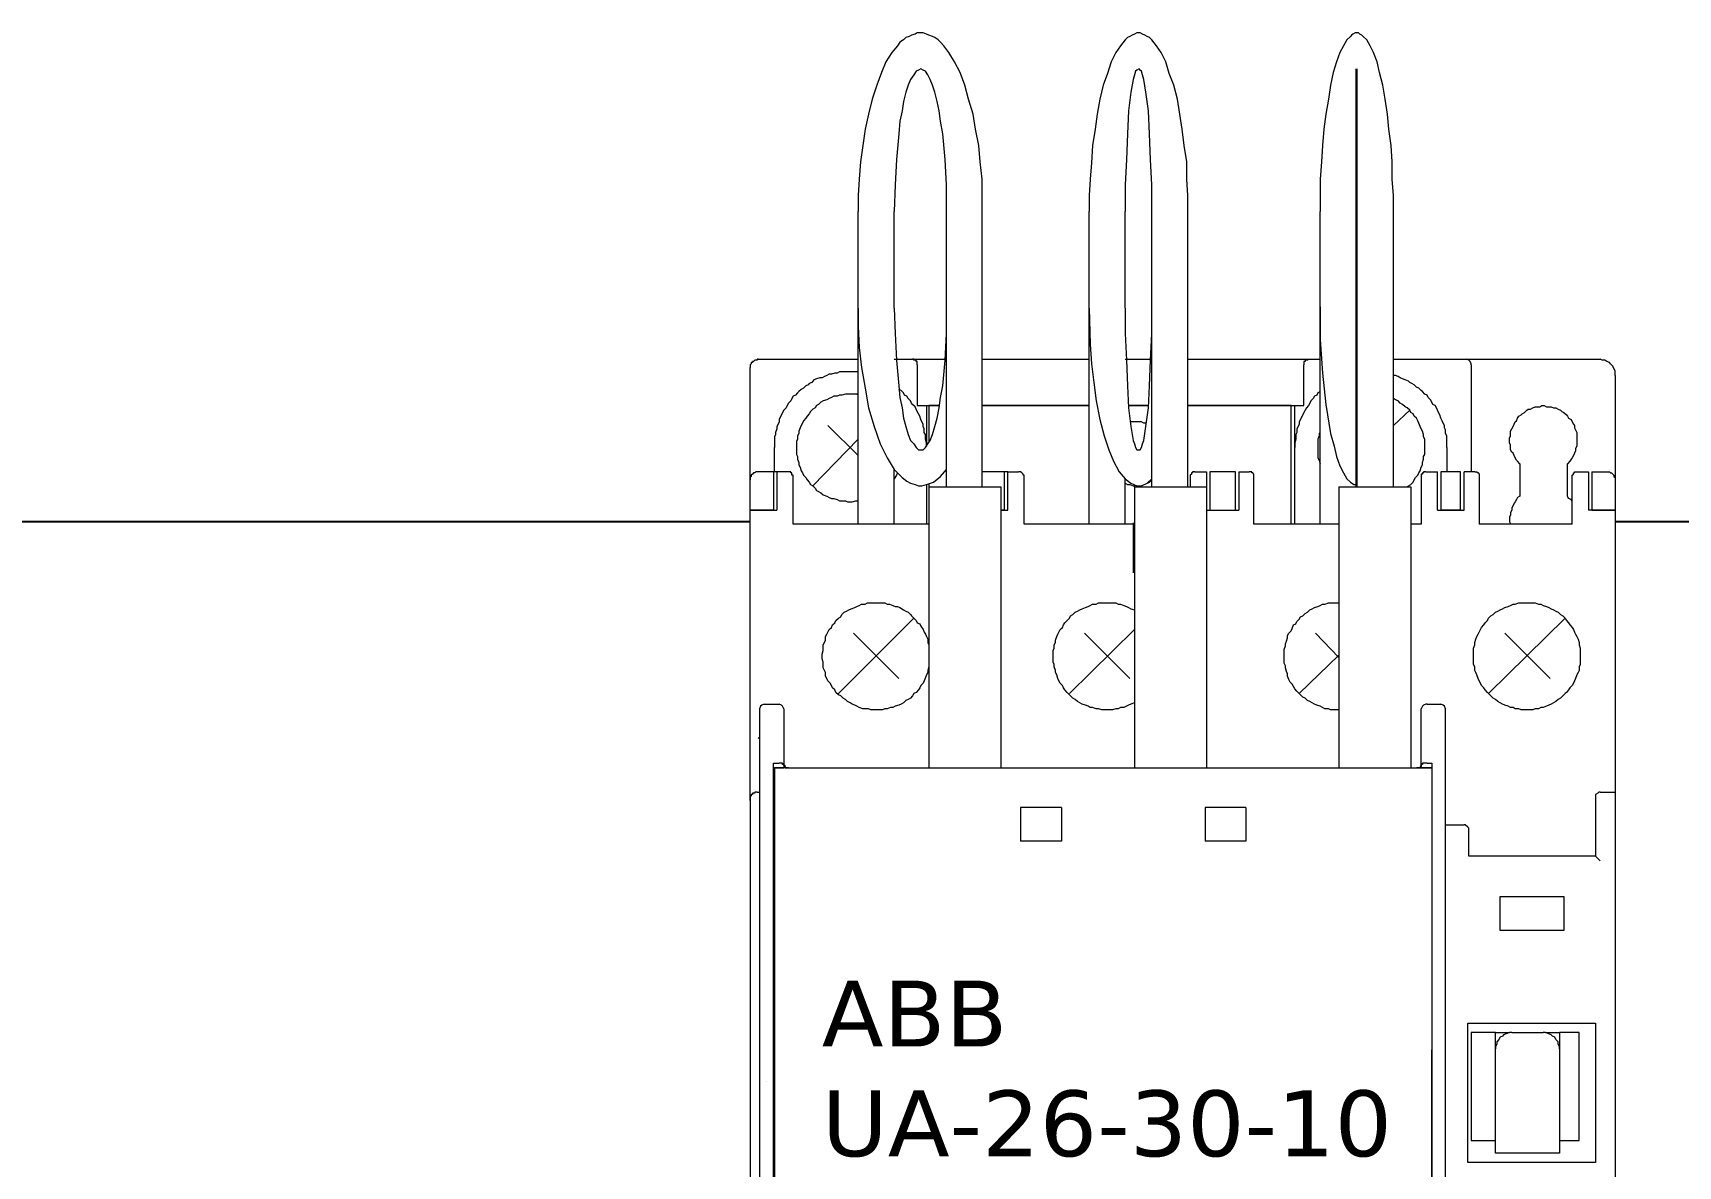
# Model space of a CAD drawing. Header units: millimetres. Extents: x 2046 to 14753, y 2361 to 29276.
# Drawn here: x 10076.33 to 10086.63, y 3678.27 to 3685.36 of the extents above; entities that cross this region are included whole.
import ezdxf

# ---------------------------------------------------------------- set-up
doc = ezdxf.new("R2010")
doc.units = ezdxf.units.MM
for name, color, linetype in [('ANTET', 7, 'Continuous'), ('BARA', 31, 'Continuous'), ('CALQUE_1', 160, 'Continuous')]:
    doc.layers.add(name, color=color, linetype=linetype)
doc.styles.add('celalettin', font='verdana.ttf', dxfattribs={"height": 10})

msp = doc.modelspace()

# ---------------------------------------------------------------- linework, layer by layer
at = {"layer": 'BARA', "color": 9, "true_color": 0xc7c8ca}
for points in [[(10080.817, 3675.3), (10068.026, 3675.3), (10068.026, 3682.303), (10080.817, 3682.303)], [(10086.233, 3682.303), (10087.817, 3682.303)]]:
    msp.add_lwpolyline(points, dxfattribs=at)
at = {"layer": 'CALQUE_1', "color": 8, "lineweight": 9}
for p, q in [((10084.612, 3682.52), (10084.612, 3685.137)), ((10084.619, 3682.52), (10084.619, 3685.137)), ((10081.494, 3682.287), (10081.494, 3684.243)), ((10081.719, 3683.639), (10081.719, 3684.243)), ((10082.046, 3682.52), (10082.046, 3684.243)), ((10082.271, 3682.52), (10082.271, 3684.243)), ((10082.94, 3682.287), (10082.94, 3684.243)), ((10083.165, 3683.639), (10083.165, 3684.243)), ((10083.333, 3682.52), (10083.333, 3684.243)), ((10083.558, 3682.52), (10083.558, 3684.243)), ((10084.387, 3682.287), (10084.387, 3684.243)), ((10084.845, 3682.52), (10084.845, 3684.243)), ((10080.868, 3683.319), (10081.494, 3683.319)), ((10081.719, 3683.319), (10081.835, 3683.319)), ((10081.835, 3683.319), (10082.046, 3683.319)), ((10081.864, 3683.283), (10081.864, 3683.029)), ((10082.024, 3683.319), (10082.046, 3683.319)), ((10082.271, 3683.319), (10082.322, 3683.319)), ((10082.271, 3683.319), (10082.94, 3683.319)), ((10083.165, 3683.319), (10083.333, 3683.319)), ((10083.558, 3683.319), (10084.314, 3683.319)), ((10083.827, 3683.319), (10084.132, 3683.319)), ((10084.285, 3683.029), (10084.285, 3683.283)), ((10084.314, 3683.319), (10084.387, 3683.319)), ((10084.845, 3683.319), (10085.303, 3683.319)), ((10085.303, 3683.319), (10086.139, 3683.319)), ((10085.332, 3683.283), (10085.332, 3682.614)), ((10080.817, 3680.557), (10080.817, 3683.268)), ((10086.233, 3683.218), (10086.233, 3674.385)), ((10081.864, 3683.029), (10081.922, 3683.029)), ((10081.922, 3683.029), (10081.922, 3682.774)), ((10081.922, 3683.029), (10082.002, 3683.029)), ((10082.002, 3683.029), (10081.937, 3683.029)), ((10081.937, 3683.029), (10081.937, 3682.803)), ((10082.94, 3683.029), (10082.271, 3683.029)), ((10082.271, 3683.029), (10082.94, 3683.029)), ((10083.187, 3683.029), (10083.311, 3683.029)), ((10083.311, 3683.029), (10083.187, 3683.029)), ((10083.558, 3683.029), (10084.227, 3683.029)), ((10084.205, 3683.029), (10083.558, 3683.029)), ((10084.205, 3682.287), (10084.205, 3683.029)), ((10084.227, 3682.767), (10084.227, 3683.029)), ((10084.227, 3683.029), (10084.285, 3683.029)), ((10084.947, 3682.999), (10084.845, 3682.905)), ((10081.305, 3682.905), (10081.494, 3682.716)), ((10080.97, 3682.614), (10080.97, 3682.767)), ((10081.494, 3682.818), (10081.21, 3682.527)), ((10084.227, 3682.287), (10084.227, 3682.767)), ((10085.179, 3682.767), (10085.179, 3682.614)), ((10085.637, 3682.665), (10085.637, 3682.462)), ((10085.935, 3682.462), (10085.935, 3682.665)), ((10080.97, 3682.614), (10080.868, 3682.614)), ((10080.963, 3682.614), (10080.963, 3682.374)), ((10081.057, 3682.614), (10080.97, 3682.614)), ((10080.985, 3682.614), (10080.985, 3682.374)), ((10081.086, 3682.338), (10081.086, 3682.585)), ((10081.719, 3682.287), (10081.719, 3682.629)), ((10082.431, 3682.614), (10082.271, 3682.614)), ((10082.41, 3682.374), (10082.41, 3682.614)), ((10082.431, 3682.614), (10082.497, 3682.614)), ((10082.431, 3682.374), (10082.431, 3682.614)), ((10082.533, 3682.338), (10082.533, 3682.585)), ((10083.165, 3682.287), (10083.165, 3682.571)), ((10083.573, 3682.585), (10083.573, 3682.52)), ((10083.602, 3682.614), (10083.674, 3682.614)), ((10083.674, 3682.614), (10083.674, 3682.374)), ((10083.696, 3682.614), (10083.696, 3682.374)), ((10083.856, 3682.614), (10083.696, 3682.614)), ((10083.856, 3682.374), (10083.856, 3682.614)), ((10083.878, 3682.614), (10083.878, 3682.374)), ((10083.878, 3682.614), (10083.943, 3682.614)), ((10083.972, 3682.338), (10083.972, 3682.585)), ((10085.019, 3682.585), (10085.019, 3682.287)), ((10085.048, 3682.614), (10085.121, 3682.614)), ((10085.121, 3682.374), (10085.121, 3682.614)), ((10085.143, 3682.614), (10085.143, 3682.374)), ((10085.266, 3682.614), (10085.143, 3682.614)), ((10085.266, 3682.374), (10085.266, 3682.614)), ((10085.288, 3682.374), (10085.288, 3682.614)), ((10085.354, 3682.614), (10085.288, 3682.614)), ((10085.383, 3682.585), (10085.383, 3682.287)), ((10085.964, 3682.338), (10085.964, 3682.585)), ((10085.993, 3682.614), (10086.066, 3682.614)), ((10086.066, 3682.614), (10086.066, 3682.374)), ((10086.088, 3682.614), (10086.088, 3682.374)), ((10086.088, 3682.614), (10086.182, 3682.614)), ((10081.922, 3682.534), (10081.922, 3682.287)), ((10081.937, 3682.534), (10081.937, 3682.52)), ((10081.937, 3682.52), (10081.937, 3680.76)), ((10081.937, 3682.52), (10082.388, 3682.52)), ((10082.388, 3682.52), (10082.388, 3680.76)), ((10083.224, 3682.52), (10083.224, 3680.76)), ((10083.224, 3682.52), (10083.674, 3682.52)), ((10083.674, 3682.52), (10083.674, 3680.76)), ((10084.503, 3682.52), (10084.503, 3680.76)), ((10084.503, 3682.52), (10084.954, 3682.52)), ((10084.954, 3682.52), (10084.954, 3680.76)), ((10080.963, 3682.374), (10080.817, 3682.374)), ((10080.817, 3682.374), (10080.985, 3682.374)), ((10082.41, 3682.374), (10082.388, 3682.374)), ((10082.388, 3682.374), (10082.431, 3682.374)), ((10083.674, 3682.374), (10083.878, 3682.374)), ((10085.121, 3682.374), (10085.288, 3682.374)), ((10085.266, 3682.374), (10085.143, 3682.374)), ((10086.233, 3682.374), (10086.066, 3682.374)), ((10086.088, 3682.374), (10086.233, 3682.374)), ((10081.086, 3682.294), (10081.086, 3682.338)), ((10081.086, 3682.287), (10081.086, 3682.294)), ((10081.937, 3682.287), (10081.086, 3682.287)), ((10082.533, 3682.287), (10082.533, 3682.338)), ((10083.224, 3682.287), (10082.533, 3682.287)), ((10083.216, 3682.294), (10083.216, 3681.982)), ((10083.972, 3682.287), (10083.972, 3682.338)), ((10084.503, 3682.287), (10083.972, 3682.287)), ((10085.019, 3682.287), (10084.954, 3682.287)), ((10085.964, 3682.287), (10085.383, 3682.287)), ((10085.964, 3682.287), (10085.964, 3682.338)), ((10081.842, 3681.698), (10081.37, 3681.226)), ((10083.224, 3681.626), (10082.817, 3681.226)), ((10085.921, 3681.698), (10085.441, 3681.226)), ((10081.464, 3681.604), (10081.748, 3681.32)), ((10082.911, 3681.604), (10083.195, 3681.32)), ((10084.358, 3681.604), (10084.503, 3681.451)), ((10085.543, 3681.604), (10085.826, 3681.32)), ((10084.503, 3681.466), (10084.256, 3681.226)), ((10080.876, 3681.131), (10080.876, 3680.957)), ((10080.905, 3681.16), (10080.999, 3681.16)), ((10081.028, 3681.131), (10081.028, 3680.957)), ((10085.019, 3680.957), (10085.019, 3681.131)), ((10085.056, 3681.16), (10085.143, 3681.16)), ((10085.172, 3680.957), (10085.172, 3681.131)), ((10080.876, 3680.942), (10080.868, 3680.949)), ((10080.876, 3680.957), (10080.876, 3676.646)), ((10081.028, 3680.957), (10081.028, 3680.782)), ((10085.019, 3680.782), (10085.019, 3680.957)), ((10085.172, 3676.646), (10085.172, 3680.957)), ((10080.963, 3680.79), (10080.999, 3680.79)), ((10080.963, 3679.001), (10080.963, 3680.79)), ((10080.963, 3680.76), (10081.028, 3680.76)), ((10080.97, 3680.76), (10080.97, 3678.994)), ((10081.036, 3680.76), (10080.97, 3680.76)), ((10081.028, 3680.782), (10081.028, 3680.76)), ((10081.028, 3680.76), (10081.028, 3680.76)), ((10081.036, 3680.76), (10085.019, 3680.76)), ((10085.019, 3680.76), (10085.019, 3680.782)), ((10085.085, 3680.76), (10085.019, 3680.76)), ((10085.019, 3680.76), (10085.019, 3680.76)), ((10085.019, 3680.76), (10085.085, 3680.76)), ((10085.056, 3680.79), (10085.085, 3680.79)), ((10085.085, 3680.79), (10085.085, 3679.001)), ((10085.085, 3680.76), (10085.085, 3678.994)), ((10080.861, 3680.608), (10080.876, 3680.608)), ((10086.139, 3680.608), (10086.233, 3680.608)), ((10080.817, 3680.557), (10080.817, 3677.198)), ((10082.766, 3680.513), (10082.511, 3680.513)), ((10082.511, 3680.513), (10082.511, 3680.302)), ((10082.766, 3680.513), (10082.766, 3680.302)), ((10083.667, 3680.513), (10083.667, 3680.302)), ((10083.922, 3680.513), (10083.667, 3680.513)), ((10083.922, 3680.513), (10083.922, 3680.302)), ((10086.11, 3680.579), (10086.11, 3680.208)), ((10085.172, 3680.404), (10085.288, 3680.404)), ((10082.766, 3680.302), (10082.511, 3680.302)), ((10083.922, 3680.302), (10083.667, 3680.302)), ((10085.317, 3680.208), (10085.317, 3680.375)), ((10086.11, 3680.208), (10085.317, 3680.208)), ((10086.11, 3680.208), (10086.139, 3680.179)), ((10085.514, 3679.954), (10085.913, 3679.954)), ((10085.514, 3679.743), (10085.514, 3679.954)), ((10085.913, 3679.954), (10085.913, 3679.743)), ((10080.963, 3679.765), (10080.97, 3679.765)), ((10085.085, 3679.765), (10085.085, 3679.765)), ((10085.913, 3679.743), (10085.514, 3679.743)), ((10080.97, 3679.626), (10080.963, 3679.626)), ((10085.085, 3679.626), (10085.085, 3679.626)), ((10080.97, 3679.219), (10080.963, 3679.219)), ((10085.085, 3679.219), (10085.085, 3679.219)), ((10085.31, 3679.161), (10086.11, 3679.161)), ((10085.31, 3678.289), (10085.31, 3679.161)), ((10086.11, 3679.161), (10086.11, 3678.289)), ((10080.963, 3679.096), (10080.97, 3679.096)), ((10080.963, 3679.074), (10080.97, 3679.074)), ((10085.085, 3679.096), (10085.085, 3679.096)), ((10085.085, 3679.074), (10085.085, 3679.074)), ((10085.485, 3679.103), (10085.332, 3679.103)), ((10085.332, 3679.103), (10085.332, 3678.427)), ((10085.485, 3679.103), (10085.557, 3679.103)), ((10085.485, 3679.001), (10085.485, 3679.103)), ((10085.557, 3679.096), (10085.557, 3679.103)), ((10085.557, 3679.103), (10085.572, 3679.103)), ((10085.586, 3679.103), (10085.783, 3679.103)), ((10085.797, 3679.103), (10085.812, 3679.103)), ((10085.812, 3679.103), (10085.812, 3679.096)), ((10085.812, 3679.103), (10085.884, 3679.103)), ((10086.008, 3679.103), (10085.884, 3679.103)), ((10085.884, 3679.103), (10085.884, 3679.001)), ((10086.008, 3678.427), (10086.008, 3679.103)), ((10080.963, 3678.994), (10080.963, 3679.001)), ((10080.963, 3676.813), (10080.963, 3679.001)), ((10080.97, 3678.994), (10080.97, 3676.842)), ((10085.085, 3679.001), (10085.085, 3678.994)), ((10085.085, 3676.842), (10085.085, 3678.994)), ((10085.085, 3678.994), (10085.085, 3676.813)), ((10085.485, 3678.347), (10085.485, 3679.001)), ((10085.884, 3679.001), (10085.884, 3678.347)), ((10080.919, 3678.798), (10080.919, 3678.798)), ((10080.963, 3678.601), (10080.963, 3678.601)), ((10085.085, 3678.601), (10085.085, 3678.601)), ((10080.97, 3678.529), (10080.963, 3678.529)), ((10080.97, 3678.5), (10080.963, 3678.5)), ((10085.085, 3678.529), (10085.085, 3678.529)), ((10085.085, 3678.5), (10085.085, 3678.5)), ((10080.963, 3678.376), (10080.97, 3678.376)), ((10085.085, 3678.376), (10085.085, 3678.376)), ((10085.332, 3678.427), (10085.485, 3678.427)), ((10085.543, 3678.347), (10085.485, 3678.347)), ((10085.826, 3678.347), (10085.543, 3678.347)), ((10085.884, 3678.347), (10085.826, 3678.347)), ((10085.884, 3678.427), (10086.008, 3678.427)), ((10086.11, 3678.289), (10085.31, 3678.289))]:
    msp.add_line(p, q, dxfattribs=at)
for points in [[(10082.271, 3684.243), (10082.271, 3684.446), (10082.257, 3684.555), (10082.25, 3684.657), (10082.228, 3684.759), (10082.213, 3684.853), (10082.184, 3684.948), (10082.162, 3685.035), (10082.133, 3685.115), (10082.097, 3685.18), (10082.061, 3685.239), (10082.031, 3685.282), (10082.01, 3685.304), (10081.995, 3685.318), (10081.973, 3685.333), (10081.959, 3685.34), (10081.937, 3685.348), (10081.922, 3685.355), (10081.901, 3685.362), (10081.864, 3685.362), (10081.85, 3685.355), (10081.828, 3685.348), (10081.813, 3685.34), (10081.792, 3685.333), (10081.777, 3685.318), (10081.755, 3685.304), (10081.741, 3685.282), (10081.704, 3685.239), (10081.668, 3685.18), (10081.639, 3685.115), (10081.61, 3685.035), (10081.581, 3684.948), (10081.559, 3684.853), (10081.537, 3684.759), (10081.523, 3684.657), (10081.508, 3684.555), (10081.501, 3684.446), (10081.494, 3684.344), (10081.494, 3684.243)], [(10083.558, 3684.243), (10083.558, 3684.344), (10083.551, 3684.446), (10083.551, 3684.555), (10083.536, 3684.657), (10083.522, 3684.759), (10083.507, 3684.853), (10083.493, 3684.948), (10083.471, 3685.035), (10083.442, 3685.108), (10083.42, 3685.18), (10083.391, 3685.239), (10083.362, 3685.282), (10083.333, 3685.318), (10083.318, 3685.333), (10083.304, 3685.34), (10083.289, 3685.348), (10083.275, 3685.355), (10083.26, 3685.362), (10083.238, 3685.362), (10083.224, 3685.355), (10083.209, 3685.348), (10083.195, 3685.34), (10083.18, 3685.333), (10083.165, 3685.318), (10083.136, 3685.282), (10083.107, 3685.239), (10083.078, 3685.18), (10083.056, 3685.108), (10083.027, 3685.035), (10083.006, 3684.948), (10082.991, 3684.853), (10082.977, 3684.759), (10082.962, 3684.657), (10082.955, 3684.548), (10082.947, 3684.446), (10082.94, 3684.344), (10082.94, 3684.243)], [(10084.845, 3684.243), (10084.845, 3684.344), (10084.837, 3684.446), (10084.837, 3684.555), (10084.83, 3684.657), (10084.816, 3684.759), (10084.808, 3684.853), (10084.794, 3684.948), (10084.779, 3685.035), (10084.757, 3685.115), (10084.743, 3685.18), (10084.721, 3685.239), (10084.699, 3685.282), (10084.678, 3685.318), (10084.656, 3685.34), (10084.648, 3685.348), (10084.634, 3685.355), (10084.627, 3685.362), (10084.605, 3685.362), (10084.59, 3685.355), (10084.583, 3685.348), (10084.576, 3685.34), (10084.554, 3685.318), (10084.532, 3685.282), (10084.51, 3685.239), (10084.489, 3685.18), (10084.467, 3685.115), (10084.452, 3685.035), (10084.438, 3684.948), (10084.423, 3684.853), (10084.409, 3684.759), (10084.401, 3684.657), (10084.394, 3684.555), (10084.387, 3684.446), (10084.387, 3684.243)], [(10082.046, 3684.243), (10082.046, 3684.41), (10082.039, 3684.57), (10082.024, 3684.73), (10082.01, 3684.81), (10082.002, 3684.875), (10081.988, 3684.933), (10081.973, 3684.991), (10081.959, 3685.035), (10081.944, 3685.071), (10081.93, 3685.1), (10081.915, 3685.122), (10081.901, 3685.129), (10081.886, 3685.137), (10081.872, 3685.129), (10081.857, 3685.122), (10081.842, 3685.1), (10081.821, 3685.071), (10081.806, 3685.035), (10081.792, 3684.991), (10081.777, 3684.933), (10081.77, 3684.875), (10081.755, 3684.81), (10081.748, 3684.73), (10081.733, 3684.57), (10081.726, 3684.41), (10081.719, 3684.243)], [(10083.333, 3684.243), (10083.333, 3684.41), (10083.325, 3684.57), (10083.318, 3684.73), (10083.311, 3684.875), (10083.296, 3684.991), (10083.282, 3685.071), (10083.275, 3685.1), (10083.267, 3685.122), (10083.26, 3685.129), (10083.253, 3685.137), (10083.238, 3685.129), (10083.231, 3685.122), (10083.224, 3685.1), (10083.216, 3685.071), (10083.202, 3684.991), (10083.187, 3684.875), (10083.18, 3684.73), (10083.173, 3684.57), (10083.165, 3684.41), (10083.165, 3684.243)], [(10081.494, 3683.639), (10081.494, 3683.523), (10081.501, 3683.392), (10081.515, 3683.268), (10081.537, 3683.138), (10081.559, 3683.014), (10081.595, 3682.898), (10081.632, 3682.789), (10081.675, 3682.701), (10081.719, 3682.629), (10081.77, 3682.578), (10081.799, 3682.556), (10081.821, 3682.542), (10081.85, 3682.534), (10081.872, 3682.527), (10081.893, 3682.527), (10081.922, 3682.534), (10081.966, 3682.549), (10082.01, 3682.585), (10082.046, 3682.629)], [(10081.719, 3683.639), (10081.726, 3683.479), (10081.733, 3683.312), (10081.748, 3683.152), (10081.755, 3683.079), (10081.77, 3683.014), (10081.777, 3682.949), (10081.792, 3682.898), (10081.806, 3682.847), (10081.821, 3682.81), (10081.842, 3682.789), (10081.857, 3682.767), (10081.872, 3682.752), (10081.901, 3682.752), (10081.915, 3682.767), (10081.93, 3682.789), (10081.944, 3682.81), (10081.959, 3682.847), (10081.973, 3682.898), (10081.988, 3682.949), (10082.002, 3683.014), (10082.01, 3683.079), (10082.024, 3683.152), (10082.039, 3683.312), (10082.046, 3683.479), (10082.046, 3683.639)], [(10082.94, 3683.639), (10082.947, 3683.414), (10082.955, 3683.29), (10082.969, 3683.174), (10082.984, 3683.058), (10083.006, 3682.941), (10083.035, 3682.84), (10083.064, 3682.752), (10083.093, 3682.68), (10083.129, 3682.614), (10083.165, 3682.571), (10083.202, 3682.542), (10083.238, 3682.527), (10083.267, 3682.527), (10083.304, 3682.542), (10083.333, 3682.571)], [(10083.165, 3683.639), (10083.165, 3683.479), (10083.173, 3683.312), (10083.18, 3683.152), (10083.187, 3683.014), (10083.202, 3682.898), (10083.216, 3682.81), (10083.224, 3682.789), (10083.231, 3682.767), (10083.238, 3682.752), (10083.26, 3682.752), (10083.267, 3682.767), (10083.275, 3682.789), (10083.282, 3682.81), (10083.296, 3682.898), (10083.311, 3683.014), (10083.318, 3683.152), (10083.325, 3683.312), (10083.333, 3683.479), (10083.333, 3683.639)], [(10084.387, 3683.646), (10084.387, 3683.443), (10084.401, 3683.232), (10084.423, 3683.036), (10084.452, 3682.854), (10084.474, 3682.774), (10084.489, 3682.709), (10084.51, 3682.651), (10084.532, 3682.607), (10084.554, 3682.571), (10084.576, 3682.549), (10084.598, 3682.534), (10084.619, 3682.534)], [(10080.868, 3683.319), (10080.861, 3683.319), (10080.861, 3683.312), (10080.847, 3683.312), (10080.839, 3683.305), (10080.832, 3683.305), (10080.832, 3683.298), (10080.825, 3683.298), (10080.825, 3683.29), (10080.817, 3683.283), (10080.817, 3683.268), (10080.817, 3683.268)], [(10081.864, 3683.283), (10081.864, 3683.305), (10081.857, 3683.305), (10081.857, 3683.312), (10081.842, 3683.312), (10081.842, 3683.319), (10081.835, 3683.319)], [(10084.314, 3683.319), (10084.314, 3683.319), (10084.307, 3683.312), (10084.292, 3683.312), (10084.292, 3683.305), (10084.285, 3683.305), (10084.285, 3683.283)], [(10085.332, 3683.283), (10085.332, 3683.29), (10085.325, 3683.305), (10085.317, 3683.312), (10085.303, 3683.319)], [(10086.233, 3683.218), (10086.233, 3683.247), (10086.226, 3683.261), (10086.219, 3683.276), (10086.204, 3683.29), (10086.197, 3683.298), (10086.182, 3683.305), (10086.168, 3683.312), (10086.153, 3683.312), (10086.139, 3683.319)], [(10081.494, 3683.239), (10081.377, 3683.239), (10081.363, 3683.232), (10081.348, 3683.232), (10081.326, 3683.225), (10081.312, 3683.225), (10081.297, 3683.218), (10081.283, 3683.21), (10081.268, 3683.203), (10081.254, 3683.203), (10081.232, 3683.196), (10081.217, 3683.189), (10081.203, 3683.174), (10081.188, 3683.167), (10081.181, 3683.159), (10081.166, 3683.152), (10081.152, 3683.138), (10081.137, 3683.13), (10081.123, 3683.116), (10081.115, 3683.109), (10081.101, 3683.094), (10081.086, 3683.087), (10081.079, 3683.072), (10081.072, 3683.058), (10081.057, 3683.043), (10081.05, 3683.029), (10081.043, 3683.014), (10081.028, 3682.999), (10081.021, 3682.985), (10081.014, 3682.97), (10081.006, 3682.956), (10080.999, 3682.941), (10080.999, 3682.927), (10080.992, 3682.912), (10080.985, 3682.898), (10080.985, 3682.883), (10080.977, 3682.861), (10080.977, 3682.847), (10080.97, 3682.832), (10080.97, 3682.767)], [(10085.179, 3682.767), (10085.179, 3682.84), (10085.172, 3682.854), (10085.172, 3682.876), (10085.165, 3682.89), (10085.165, 3682.905), (10085.157, 3682.919), (10085.15, 3682.934), (10085.143, 3682.949), (10085.136, 3682.97), (10085.128, 3682.985), (10085.121, 3682.999), (10085.114, 3683.014), (10085.106, 3683.029), (10085.092, 3683.036), (10085.085, 3683.05), (10085.077, 3683.065), (10085.063, 3683.079), (10085.056, 3683.094), (10085.041, 3683.101), (10085.027, 3683.116), (10085.019, 3683.123), (10085.005, 3683.138), (10084.99, 3683.145), (10084.976, 3683.159), (10084.961, 3683.167), (10084.947, 3683.174), (10084.939, 3683.181), (10084.918, 3683.189), (10084.903, 3683.196), (10084.888, 3683.203), (10084.874, 3683.21), (10084.859, 3683.218), (10084.845, 3683.218)], [(10081.494, 3683.094), (10081.486, 3683.101), (10081.414, 3683.101), (10081.392, 3683.094), (10081.377, 3683.094), (10081.363, 3683.087), (10081.341, 3683.087), (10081.326, 3683.079), (10081.312, 3683.072), (10081.297, 3683.065), (10081.275, 3683.058), (10081.261, 3683.05), (10081.246, 3683.036), (10081.232, 3683.029), (10081.225, 3683.014), (10081.21, 3683.007), (10081.195, 3682.992), (10081.188, 3682.978), (10081.174, 3682.963), (10081.166, 3682.949), (10081.152, 3682.934), (10081.145, 3682.919), (10081.137, 3682.905), (10081.13, 3682.89), (10081.123, 3682.869), (10081.123, 3682.854), (10081.115, 3682.84), (10081.115, 3682.818), (10081.108, 3682.803), (10081.108, 3682.752)], [(10081.922, 3682.774), (10081.922, 3682.796), (10081.915, 3682.818), (10081.915, 3682.847), (10081.908, 3682.861), (10081.908, 3682.883), (10081.901, 3682.898), (10081.901, 3682.912), (10081.893, 3682.927), (10081.886, 3682.941), (10081.879, 3682.963), (10081.872, 3682.978), (10081.864, 3682.992), (10081.857, 3683.007), (10081.85, 3683.021), (10081.835, 3683.036), (10081.828, 3683.043), (10081.821, 3683.058), (10081.806, 3683.072), (10081.799, 3683.087), (10081.784, 3683.094), (10081.777, 3683.109), (10081.763, 3683.123), (10081.748, 3683.13)], [(10084.387, 3683.116), (10084.372, 3683.109), (10084.365, 3683.094), (10084.35, 3683.087), (10084.343, 3683.072), (10084.329, 3683.058), (10084.321, 3683.043), (10084.314, 3683.029), (10084.3, 3683.014), (10084.292, 3682.999), (10084.285, 3682.985), (10084.278, 3682.97), (10084.27, 3682.956), (10084.263, 3682.941), (10084.256, 3682.927), (10084.256, 3682.912), (10084.249, 3682.898), (10084.241, 3682.883), (10084.241, 3682.861), (10084.234, 3682.847), (10084.234, 3682.818), (10084.227, 3682.796), (10084.227, 3682.767)], [(10085.041, 3682.781), (10085.041, 3682.818), (10085.034, 3682.832), (10085.034, 3682.847), (10085.027, 3682.869), (10085.019, 3682.883), (10085.012, 3682.898), (10085.005, 3682.919), (10084.997, 3682.934), (10084.99, 3682.949), (10084.976, 3682.963), (10084.968, 3682.978), (10084.954, 3682.985), (10084.947, 3682.999), (10084.932, 3683.014), (10084.918, 3683.021), (10084.903, 3683.036), (10084.888, 3683.043), (10084.874, 3683.058), (10084.859, 3683.065), (10084.845, 3683.072)], [(10085.637, 3682.665), (10085.623, 3682.68), (10085.615, 3682.687), (10085.608, 3682.701), (10085.601, 3682.716), (10085.594, 3682.731), (10085.586, 3682.738), (10085.579, 3682.752), (10085.579, 3682.781), (10085.572, 3682.796), (10085.572, 3682.825), (10085.579, 3682.84), (10085.579, 3682.869), (10085.586, 3682.883), (10085.594, 3682.898), (10085.601, 3682.912), (10085.608, 3682.927), (10085.615, 3682.934), (10085.623, 3682.949), (10085.63, 3682.963), (10085.644, 3682.97), (10085.652, 3682.978), (10085.666, 3682.985), (10085.681, 3682.999), (10085.688, 3683.007), (10085.703, 3683.007), (10085.717, 3683.014), (10085.732, 3683.021), (10085.761, 3683.021), (10085.775, 3683.029), (10085.79, 3683.029), (10085.804, 3683.021), (10085.833, 3683.021), (10085.848, 3683.014), (10085.863, 3683.014), (10085.877, 3683.007), (10085.892, 3682.999), (10085.899, 3682.992), (10085.913, 3682.985), (10085.928, 3682.97), (10085.935, 3682.963), (10085.942, 3682.949), (10085.957, 3682.941), (10085.964, 3682.927), (10085.972, 3682.912), (10085.979, 3682.905), (10085.979, 3682.89), (10085.986, 3682.876), (10085.993, 3682.861), (10085.993, 3682.774), (10085.986, 3682.76), (10085.986, 3682.745), (10085.979, 3682.731), (10085.972, 3682.716), (10085.964, 3682.701), (10085.957, 3682.694), (10085.95, 3682.68), (10085.935, 3682.665)], [(10083.296, 3682.919), (10083.282, 3682.919), (10083.267, 3682.927), (10083.202, 3682.927)], [(10084.387, 3682.861), (10084.38, 3682.854), (10084.38, 3682.84), (10084.372, 3682.818), (10084.372, 3682.752)], [(10084.932, 3682.52), (10084.939, 3682.527), (10084.954, 3682.534), (10084.968, 3682.549), (10084.976, 3682.563), (10084.983, 3682.578), (10084.997, 3682.592), (10085.005, 3682.607), (10085.012, 3682.621), (10085.019, 3682.643), (10085.027, 3682.658), (10085.027, 3682.672), (10085.034, 3682.694), (10085.034, 3682.709), (10085.041, 3682.723), (10085.041, 3682.781)], [(10081.108, 3682.752), (10081.108, 3682.723), (10081.115, 3682.709), (10081.115, 3682.694), (10081.123, 3682.672), (10081.123, 3682.658), (10081.13, 3682.643), (10081.137, 3682.621), (10081.145, 3682.607), (10081.152, 3682.592), (10081.166, 3682.578), (10081.174, 3682.563), (10081.188, 3682.549), (10081.195, 3682.534), (10081.21, 3682.527), (10081.225, 3682.512), (10081.232, 3682.498), (10081.246, 3682.491), (10081.261, 3682.483), (10081.275, 3682.469), (10081.297, 3682.462), (10081.312, 3682.454), (10081.326, 3682.447), (10081.341, 3682.447), (10081.363, 3682.44), (10081.377, 3682.432), (10081.414, 3682.432), (10081.428, 3682.425)], [(10084.372, 3682.752), (10084.372, 3682.701), (10084.38, 3682.687), (10084.387, 3682.665)], [(10080.868, 3682.614), (10080.854, 3682.614), (10080.847, 3682.607), (10080.839, 3682.607), (10080.832, 3682.6), (10080.825, 3682.592), (10080.825, 3682.585), (10080.817, 3682.578), (10080.817, 3682.563)], [(10081.079, 3682.607), (10081.072, 3682.607), (10081.072, 3682.614), (10081.057, 3682.614)], [(10081.086, 3682.585), (10081.086, 3682.592), (10081.079, 3682.592), (10081.079, 3682.6), (10081.079, 3682.607), (10081.079, 3682.607)], [(10081.741, 3682.607), (10081.733, 3682.592), (10081.719, 3682.571)], [(10082.533, 3682.585), (10082.533, 3682.592), (10082.526, 3682.592), (10082.526, 3682.6), (10082.526, 3682.6), (10082.519, 3682.607), (10082.519, 3682.607), (10082.511, 3682.614), (10082.497, 3682.614)], [(10083.304, 3682.542), (10083.318, 3682.549), (10083.333, 3682.563)], [(10083.602, 3682.614), (10083.587, 3682.614), (10083.587, 3682.607), (10083.58, 3682.607), (10083.58, 3682.6), (10083.58, 3682.6), (10083.573, 3682.592), (10083.573, 3682.585)], [(10083.965, 3682.607), (10083.958, 3682.607), (10083.958, 3682.614), (10083.943, 3682.614)], [(10083.972, 3682.585), (10083.972, 3682.592), (10083.972, 3682.6), (10083.972, 3682.6), (10083.965, 3682.607), (10083.965, 3682.607)], [(10085.048, 3682.614), (10085.034, 3682.614), (10085.034, 3682.607), (10085.027, 3682.607), (10085.027, 3682.6), (10085.019, 3682.6), (10085.019, 3682.592), (10085.019, 3682.585)], [(10085.354, 3682.614), (10085.368, 3682.614), (10085.375, 3682.607), (10085.375, 3682.607), (10085.383, 3682.6), (10085.383, 3682.592), (10085.383, 3682.585)], [(10085.964, 3682.585), (10085.964, 3682.592), (10085.964, 3682.592), (10085.972, 3682.6), (10085.972, 3682.607), (10085.972, 3682.607)], [(10085.972, 3682.607), (10085.979, 3682.607), (10085.979, 3682.614), (10085.993, 3682.614)], [(10086.182, 3682.614), (10086.197, 3682.614), (10086.204, 3682.607), (10086.211, 3682.607), (10086.219, 3682.6), (10086.226, 3682.592), (10086.226, 3682.585), (10086.233, 3682.578), (10086.233, 3682.563)], [(10083.165, 3682.542), (10083.18, 3682.534), (10083.195, 3682.534), (10083.216, 3682.527), (10083.231, 3682.527)], [(10085.637, 3682.462), (10085.623, 3682.454), (10085.615, 3682.44), (10085.608, 3682.425), (10085.601, 3682.418), (10085.594, 3682.403), (10085.586, 3682.389), (10085.586, 3682.374), (10085.579, 3682.36), (10085.579, 3682.345), (10085.572, 3682.331), (10085.572, 3682.302), (10085.579, 3682.287)], [(10085.964, 3682.418), (10085.964, 3682.425), (10085.957, 3682.44), (10085.942, 3682.447), (10085.935, 3682.462)], [(10081.428, 3682.425), (10081.457, 3682.425), (10081.479, 3682.432), (10081.494, 3682.432)], [(10081.937, 3681.393), (10081.93, 3681.371), (10081.93, 3681.357), (10081.922, 3681.342), (10081.915, 3681.327), (10081.908, 3681.306), (10081.901, 3681.291), (10081.886, 3681.277), (10081.879, 3681.262), (10081.872, 3681.248), (10081.857, 3681.233), (10081.842, 3681.226), (10081.835, 3681.211), (10081.821, 3681.197), (10081.806, 3681.189), (10081.792, 3681.182), (10081.777, 3681.168), (10081.763, 3681.16), (10081.748, 3681.153), (10081.726, 3681.146), (10081.712, 3681.139), (10081.697, 3681.139), (10081.675, 3681.131), (10081.661, 3681.131), (10081.646, 3681.124), (10081.573, 3681.124), (10081.559, 3681.131), (10081.523, 3681.131), (10081.501, 3681.139), (10081.486, 3681.146), (10081.472, 3681.153), (10081.457, 3681.16), (10081.443, 3681.168), (10081.428, 3681.175), (10081.414, 3681.189), (10081.399, 3681.197), (10081.385, 3681.211), (10081.37, 3681.218), (10081.355, 3681.233), (10081.348, 3681.248), (10081.334, 3681.262), (10081.326, 3681.277), (10081.319, 3681.291), (10081.305, 3681.306), (10081.297, 3681.32), (10081.29, 3681.335), (10081.29, 3681.357), (10081.283, 3681.371), (10081.275, 3681.386), (10081.275, 3681.422), (10081.268, 3681.444), (10081.268, 3681.473), (10081.275, 3681.495), (10081.275, 3681.531), (10081.283, 3681.546), (10081.29, 3681.56), (10081.29, 3681.582), (10081.297, 3681.597), (10081.305, 3681.611), (10081.312, 3681.626), (10081.326, 3681.64), (10081.334, 3681.655), (10081.348, 3681.669), (10081.355, 3681.684), (10081.37, 3681.698), (10081.385, 3681.706), (10081.392, 3681.72), (10081.406, 3681.735), (10081.421, 3681.742), (10081.435, 3681.749), (10081.45, 3681.756), (10081.472, 3681.764), (10081.486, 3681.771), (10081.501, 3681.778), (10081.515, 3681.785), (10081.537, 3681.785), (10081.552, 3681.793), (10081.661, 3681.793), (10081.675, 3681.785), (10081.69, 3681.785), (10081.712, 3681.778), (10081.726, 3681.771), (10081.741, 3681.771), (10081.755, 3681.764), (10081.777, 3681.749), (10081.792, 3681.742), (10081.806, 3681.735), (10081.821, 3681.72), (10081.828, 3681.713), (10081.842, 3681.698), (10081.857, 3681.684), (10081.864, 3681.669), (10081.879, 3681.662), (10081.886, 3681.647), (10081.901, 3681.626), (10081.908, 3681.611), (10081.915, 3681.597), (10081.922, 3681.582), (10081.93, 3681.567), (10081.93, 3681.546), (10081.937, 3681.531)], [(10083.224, 3681.168), (10083.202, 3681.16), (10083.187, 3681.153), (10083.173, 3681.146), (10083.158, 3681.139), (10083.136, 3681.139), (10083.122, 3681.131), (10083.107, 3681.131), (10083.086, 3681.124), (10083.02, 3681.124), (10082.998, 3681.131), (10082.984, 3681.131), (10082.962, 3681.139), (10082.947, 3681.139), (10082.933, 3681.146), (10082.918, 3681.153), (10082.897, 3681.16), (10082.882, 3681.168), (10082.867, 3681.175), (10082.853, 3681.189), (10082.838, 3681.197), (10082.824, 3681.211), (10082.817, 3681.218), (10082.802, 3681.233), (10082.787, 3681.248), (10082.78, 3681.262), (10082.773, 3681.277), (10082.758, 3681.291), (10082.751, 3681.306), (10082.744, 3681.32), (10082.737, 3681.342), (10082.729, 3681.357), (10082.729, 3681.371), (10082.722, 3681.393), (10082.722, 3681.407), (10082.715, 3681.422), (10082.715, 3681.495), (10082.722, 3681.509), (10082.722, 3681.531), (10082.729, 3681.546), (10082.729, 3681.56), (10082.737, 3681.582), (10082.744, 3681.597), (10082.751, 3681.611), (10082.758, 3681.626), (10082.773, 3681.64), (10082.78, 3681.655), (10082.787, 3681.669), (10082.802, 3681.684), (10082.817, 3681.698), (10082.824, 3681.713), (10082.838, 3681.72), (10082.853, 3681.735), (10082.867, 3681.742), (10082.882, 3681.749), (10082.897, 3681.756), (10082.918, 3681.764), (10082.933, 3681.771), (10082.947, 3681.778), (10082.962, 3681.785), (10082.984, 3681.785), (10082.998, 3681.793), (10083.107, 3681.793), (10083.122, 3681.785), (10083.136, 3681.785), (10083.158, 3681.778), (10083.173, 3681.771), (10083.187, 3681.764), (10083.202, 3681.756), (10083.224, 3681.749)], [(10084.503, 3681.124), (10084.452, 3681.124), (10084.438, 3681.131), (10084.416, 3681.131), (10084.401, 3681.139), (10084.387, 3681.146), (10084.365, 3681.153), (10084.35, 3681.16), (10084.336, 3681.168), (10084.321, 3681.175), (10084.307, 3681.182), (10084.292, 3681.197), (10084.278, 3681.204), (10084.263, 3681.218), (10084.256, 3681.226), (10084.241, 3681.24), (10084.227, 3681.255), (10084.22, 3681.269), (10084.212, 3681.284), (10084.198, 3681.298), (10084.19, 3681.313), (10084.183, 3681.335), (10084.183, 3681.349), (10084.176, 3681.364), (10084.169, 3681.386), (10084.169, 3681.4), (10084.161, 3681.415), (10084.161, 3681.502), (10084.169, 3681.524), (10084.169, 3681.538), (10084.176, 3681.553), (10084.183, 3681.575), (10084.183, 3681.589), (10084.19, 3681.604), (10084.205, 3681.618), (10084.212, 3681.633), (10084.22, 3681.655), (10084.234, 3681.662), (10084.241, 3681.676), (10084.256, 3681.691), (10084.263, 3681.706), (10084.278, 3681.713), (10084.292, 3681.727), (10084.307, 3681.735), (10084.321, 3681.749), (10084.336, 3681.756), (10084.35, 3681.764), (10084.372, 3681.771), (10084.387, 3681.778), (10084.401, 3681.785), (10084.416, 3681.785), (10084.438, 3681.793), (10084.503, 3681.793)], [(10080.905, 3681.16), (10080.905, 3681.16), (10080.89, 3681.153), (10080.883, 3681.146), (10080.876, 3681.131)], [(10081.028, 3681.131), (10081.028, 3681.131), (10081.021, 3681.146), (10081.014, 3681.153), (10080.999, 3681.16)], [(10085.056, 3681.16), (10085.048, 3681.16), (10085.034, 3681.153), (10085.027, 3681.146), (10085.019, 3681.131)], [(10085.172, 3681.131), (10085.172, 3681.131), (10085.165, 3681.146), (10085.157, 3681.153), (10085.143, 3681.16)], [(10081.028, 3680.782), (10081.021, 3680.782), (10081.021, 3680.79), (10080.999, 3680.79)], [(10081.057, 3680.76), (10081.043, 3680.76), (10081.036, 3680.768), (10081.036, 3680.775), (10081.028, 3680.775), (10081.028, 3680.782), (10081.028, 3680.79)], [(10085.019, 3680.79), (10085.019, 3680.782), (10085.019, 3680.775), (10085.019, 3680.768), (10085.012, 3680.768), (10085.012, 3680.76), (10084.99, 3680.76)], [(10085.056, 3680.79), (10085.027, 3680.79), (10085.027, 3680.782), (10085.019, 3680.782)], [(10080.861, 3680.608), (10080.847, 3680.608), (10080.847, 3680.601), (10080.832, 3680.601), (10080.832, 3680.593), (10080.825, 3680.593), (10080.825, 3680.586), (10080.825, 3680.586), (10080.817, 3680.579), (10080.817, 3680.571), (10080.817, 3680.564), (10080.817, 3680.557), (10080.817, 3680.557)], [(10086.139, 3680.608), (10086.131, 3680.608), (10086.124, 3680.601), (10086.11, 3680.593), (10086.11, 3680.579)], [(10085.317, 3680.375), (10085.317, 3680.382), (10085.31, 3680.39), (10085.295, 3680.404), (10085.288, 3680.404)], [(10085.586, 3679.103), (10085.572, 3679.103), (10085.55, 3679.096), (10085.535, 3679.089), (10085.528, 3679.081), (10085.514, 3679.074), (10085.506, 3679.059), (10085.492, 3679.045), (10085.492, 3679.03), (10085.485, 3679.016), (10085.485, 3679.001)], [(10085.884, 3679.001), (10085.884, 3679.016), (10085.877, 3679.03), (10085.877, 3679.045), (10085.863, 3679.059), (10085.855, 3679.074), (10085.841, 3679.081), (10085.833, 3679.089), (10085.819, 3679.096), (10085.797, 3679.103), (10085.783, 3679.103)]]:
    msp.add_lwpolyline(points, dxfattribs=at)
msp.add_lwpolyline([(10086.015, 3681.458), (10086.015, 3681.407), (10086.008, 3681.393), (10086.008, 3681.371), (10086.001, 3681.357), (10085.993, 3681.342), (10085.986, 3681.32), (10085.979, 3681.306), (10085.972, 3681.291), (10085.964, 3681.277), (10085.95, 3681.262), (10085.942, 3681.248), (10085.928, 3681.233), (10085.921, 3681.226), (10085.906, 3681.211), (10085.892, 3681.197), (10085.877, 3681.189), (10085.863, 3681.175), (10085.848, 3681.168), (10085.833, 3681.16), (10085.819, 3681.153), (10085.804, 3681.146), (10085.783, 3681.139), (10085.768, 3681.139), (10085.753, 3681.131), (10085.732, 3681.131), (10085.717, 3681.124), (10085.644, 3681.124), (10085.63, 3681.131), (10085.608, 3681.131), (10085.594, 3681.139), (10085.579, 3681.139), (10085.564, 3681.146), (10085.543, 3681.153), (10085.528, 3681.16), (10085.514, 3681.168), (10085.499, 3681.175), (10085.485, 3681.189), (10085.47, 3681.197), (10085.455, 3681.211), (10085.441, 3681.226), (10085.434, 3681.233), (10085.419, 3681.248), (10085.412, 3681.262), (10085.397, 3681.277), (10085.39, 3681.291), (10085.383, 3681.306), (10085.375, 3681.32), (10085.368, 3681.342), (10085.361, 3681.357), (10085.354, 3681.371), (10085.354, 3681.393), (10085.346, 3681.407), (10085.346, 3681.509), (10085.354, 3681.531), (10085.354, 3681.546), (10085.361, 3681.567), (10085.368, 3681.582), (10085.375, 3681.597), (10085.383, 3681.611), (10085.39, 3681.626), (10085.397, 3681.64), (10085.412, 3681.655), (10085.419, 3681.669), (10085.434, 3681.684), (10085.441, 3681.698), (10085.455, 3681.713), (10085.47, 3681.72), (10085.485, 3681.735), (10085.499, 3681.742), (10085.514, 3681.749), (10085.528, 3681.756), (10085.543, 3681.764), (10085.564, 3681.771), (10085.579, 3681.778), (10085.594, 3681.785), (10085.608, 3681.785), (10085.63, 3681.793), (10085.732, 3681.793), (10085.753, 3681.785), (10085.768, 3681.785), (10085.783, 3681.778), (10085.804, 3681.771), (10085.819, 3681.764), (10085.833, 3681.756), (10085.848, 3681.749), (10085.863, 3681.742), (10085.877, 3681.735), (10085.892, 3681.72), (10085.906, 3681.713), (10085.921, 3681.698), (10085.928, 3681.684), (10085.942, 3681.669), (10085.95, 3681.655), (10085.964, 3681.64), (10085.972, 3681.626), (10085.979, 3681.611), (10085.986, 3681.597), (10085.993, 3681.582), (10086.001, 3681.567), (10086.008, 3681.546), (10086.008, 3681.531), (10086.015, 3681.509)], close=True, dxfattribs=at)

# ---------------------------------------------------------------- texts
at = {"layer": 'ANTET', "color": 30, "lineweight": 9, "insert": (10081.266, 3679.428), "char_height": 0.41212, "width": 31.55968, "attachment_point": 1, "style": 'celalettin'}
msp.add_mtext('ABB\\PUA-26-30-10', dxfattribs=at)

doc.saveas('drawing.dxf')
